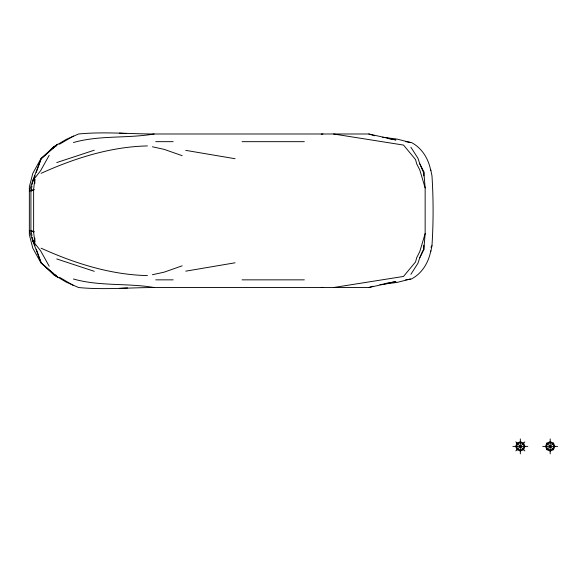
<?xml version="1.0" encoding="UTF-8"?>
<svg xmlns="http://www.w3.org/2000/svg" width="587" height="587" viewBox="0 0 587 587"><rect width="100%" height="100%" fill="white"/><g stroke="black" fill="none" stroke-linecap="round" stroke-linejoin="round"><path stroke-width="0.88" d="M34.838 238.058L34.824 242.321L33.62 232.085L33.62 189.432L34.824 179.196L34.838 183.467M410.885 274.305L417.981 263.203L419.822 257.656L423.807 249.791L425.149 233.589L425.149 187.935L423.807 171.727L419.822 163.861L417.981 158.314L410.885 147.212M31.94 186.02L30.92 191.142L34.083 189.777M32.285 184.318L32.623 182.608M430.777 251.706L431.973 245.733A547.194 547.194 0 0 0 431.973 175.784L430.777 169.819M430.777 250.847C428.605 262.47 422.126 273.425 411.406 279.001L405.632 279.852M425.149 233.589L419.822 251.5L416.704 257.656L415.552 261.941L403.518 276.44L333.577 287.527M29.35 191.142L32.623 180.906L41.156 158.725L53.674 146.787L57.746 144.226L41.156 158.725L36.284 172.373M32.931 181.757L35.066 175.784M546.886 443.104L545.521 446.399L546.886 449.701L550.188 451.065L553.482 449.701L554.854 446.399L553.482 443.104L550.188 441.732L546.886 443.104L553.482 449.701M52.977 148.445L53.674 146.787M419.822 257.656L422.809 250.634M55.721 146.699L56.506 145.077M49.176 155.313L40.65 170.67L32.623 180.906L33.973 178.617M430.88 247.156L431.973 245.733M515.826 450.904L524.837 441.894M546.886 449.701L553.482 443.104M59.485 144.226L73.441 136.045M41.112 173.326C74.49 158.248 110.525 146.721 147.425 145.928M182.168 265.83L164.081 272.177L152.415 274.731M56.748 162.562L94.272 150.199M387.89 138.495L395.939 139.963L368.775 133.99L154.154 133.99C129.052 133.946 103.525 131.547 78.585 133.99L66.17 139.42L56.007 145.459L40.987 158.563L32.806 173.348L29.35 186.879L29.35 234.646L32.806 248.169L40.987 262.954L56.007 276.059L66.17 282.098L78.585 287.527C103.525 289.971 129.052 287.571 154.154 287.527L368.775 287.527L372.972 286.251M410.467 279.001L397.128 282.42L379.884 284.622M73.441 142.509C99.768 135.039 127.364 138.583 154.154 133.99M368.775 287.527L395.939 281.555L385.211 283.506M34.083 189.608L30.92 190.291L30.92 231.234L34.083 231.916M185.749 271.157L235.086 262.793M321.258 134.159L322.938 133.99M119.33 288.378L127.504 287.901M155.724 141.665L173.172 141.665M242.064 141.665L304.337 141.665M155.724 279.852L173.172 279.852M242.064 279.852L304.337 279.852M512.869 446.399L527.794 446.399M542.726 446.399L557.65 446.399M119.33 133.139L126.594 133.565M147.425 275.589C110.525 274.797 74.49 263.277 41.112 248.191M154.154 287.527C127.364 282.934 99.768 286.485 73.441 279.008M321.258 287.359L322.938 287.527M382.607 137.241L397.128 139.097L410.467 142.516M405.632 141.665L411.406 142.516C422.126 148.093 428.605 159.048 430.777 170.67M333.577 133.99L403.518 145.077L415.552 159.576L416.704 163.861L419.822 170.017L425.149 187.935M235.086 158.725L185.749 150.367M152.415 146.787L164.081 149.34L182.168 155.687M368.775 133.99L374.645 135.78M56.748 258.955L94.272 271.319M34.083 231.74L30.92 230.375L31.94 235.497M59.485 277.291L73.441 285.473M36.284 249.145L41.156 262.793L53.674 274.731L57.746 277.291L41.156 262.793L32.623 240.611L29.35 230.375M515.826 441.894L524.837 450.904M33.973 242.901L32.623 240.611L40.65 250.847L49.176 266.204M55.721 274.819L56.506 276.44M419.822 163.861L423.807 173.231M52.977 273.072L53.674 274.731M32.931 239.76L35.066 245.733M32.285 237.199L32.623 238.909M550.188 438.937L550.188 453.861M520.331 438.937L520.331 453.861M423.807 171.727L423.807 175.902M423.807 245.212L423.807 249.791M517.03 443.104L515.665 446.399L517.03 449.701L520.331 451.065L523.633 449.701L524.998 446.399L523.633 443.104L520.331 441.732L517.03 443.104M517.69 443.757L516.597 446.399L517.69 449.04L520.331 450.134L522.973 449.04L524.066 446.399L522.973 443.757L520.331 442.671L517.69 443.757M547.546 443.757L546.453 446.399L547.546 449.04L550.188 450.134L552.822 449.04L553.915 446.399L552.822 443.757L550.188 442.671L547.546 443.757"/></g></svg>
